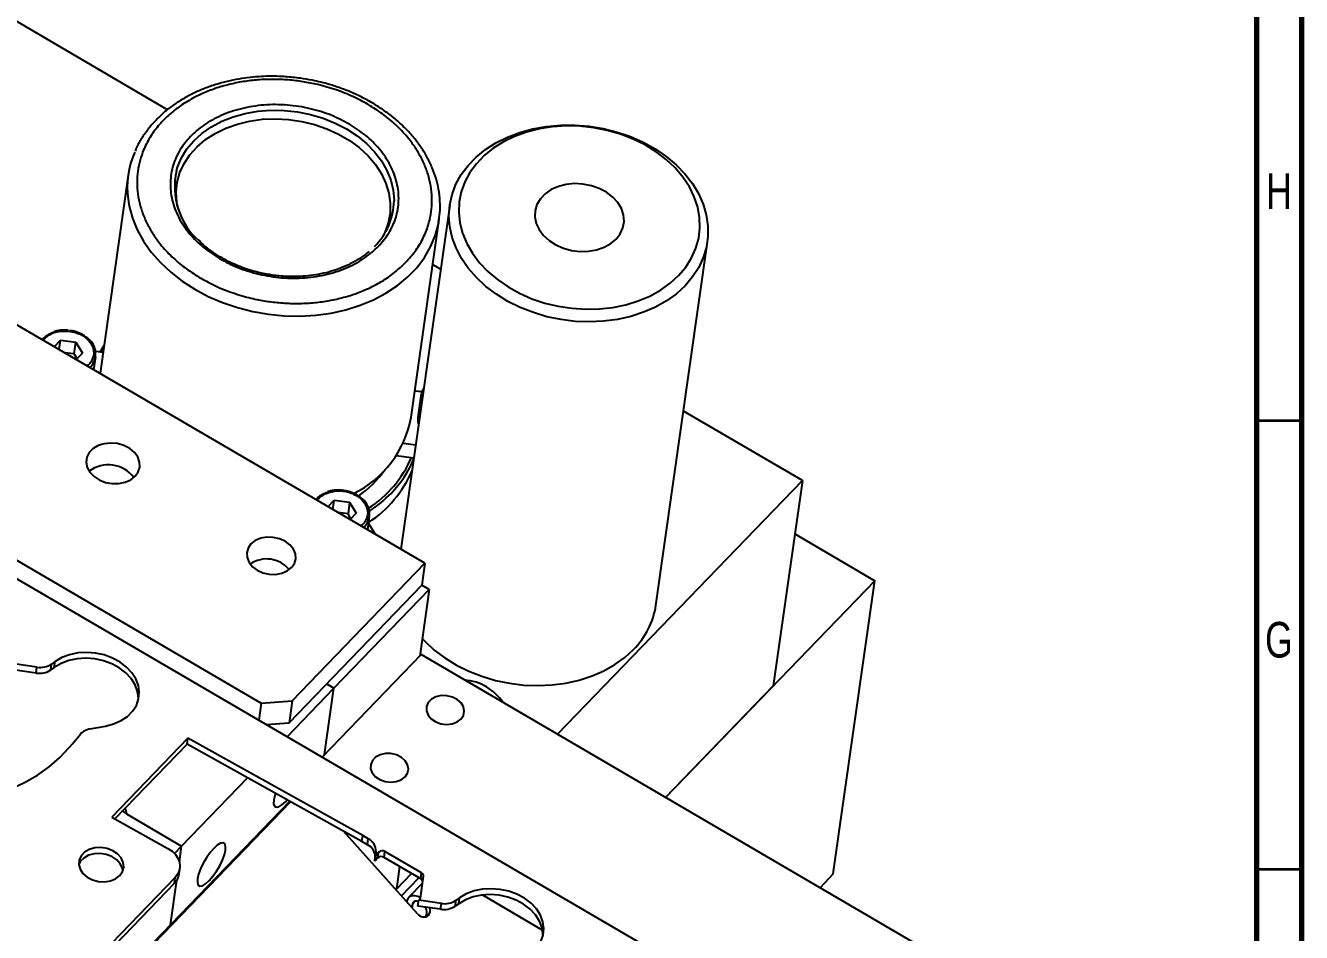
# Model space of a CAD drawing. Header units: millimetres. Extents: x 4 to 907, y 5 to 1495.
# Drawn here: x 752.8 to 895, y 293 to 394 of the extents above; entities that cross this region are included whole.
import ezdxf

# ---------------------------------------------------------------- set-up
doc = ezdxf.new("R2010")
doc.units = ezdxf.units.MM
doc.styles.add('SLDTEXTSTYLE0', font='TXT', dxfattribs={"width": 0.75})

msp = doc.modelspace()

# ---------------------------------------------------------------- linework, layer by layer
at = {"color": 7, "linetype": 'Continuous', "lineweight": 70}
for p, q in [((895, 1495), (895, 5)), ((890, 1490), (890, 10))]:
    msp.add_line(p, q, dxfattribs=at)
at = {"color": 7, "linetype": 'Continuous', "lineweight": 25}
for p, q in [((824.579, 289.874), (537.891, 457.376)), ((768.658, 384.638), (654.831, 451.143)), ((797.337, 334.093), (681.815, 401.589)), ((669.715, 382.417), (779.092, 318.511)), ((764.272, 377.341), (761.147, 355.279)), ((800.096, 374.003), (794.663, 335.655)), ((795.8, 350.37), (798.926, 372.431)), ((798.87, 372.079), (798.926, 372.431)), ((823.068, 329.408), (828.81, 369.935)), ((799.084, 366.86), (798.209, 367.372)), ((756.026, 358.23), (756.721, 358.95)), ((756.574, 357.91), (756.721, 358.95)), ((756.721, 358.95), (758.44, 358.739)), ((758.255, 357.432), (758.44, 358.739)), ((758.44, 358.739), (759.179, 357.514)), ((758.255, 357.432), (757.163, 357.566)), ((758.58, 356.893), (758.255, 357.432)), ((759.179, 357.514), (758.484, 356.794)), ((760.448, 355.646), (760.655, 357.105)), ((761.473, 357.581), (760.645, 357.682)), ((761.524, 357.944), (761.313, 357.601)), ((796.22, 353.328), (797.013, 353.231)), ((796.263, 353.323), (796.232, 353.415)), ((796.894, 352.793), (796.547, 350.342)), ((839.39, 343.311), (826.135, 351.056)), ((794.925, 347.47), (796.313, 347.3)), ((796.105, 345.829), (794.128, 346.071)), ((812.097, 315.038), (839.39, 343.311)), ((839.39, 343.311), (836.149, 320.433)), ((786.536, 340.404), (787.231, 341.124)), ((787.084, 340.084), (787.231, 341.124)), ((787.231, 341.124), (788.95, 340.913)), ((788.95, 340.913), (788.765, 339.606)), ((788.95, 340.913), (789.689, 339.688)), ((788.765, 339.606), (787.673, 339.74)), ((789.09, 339.067), (788.765, 339.606)), ((789.689, 339.688), (788.994, 338.968)), ((790.958, 337.82), (791.165, 339.279)), ((791.06, 338.541), (791.787, 337.336)), ((838.548, 337.366), (847.466, 332.156)), ((782.555, 318.78), (797.337, 334.093)), ((797.337, 334.093), (796.99, 331.642)), ((782.208, 316.329), (796.99, 331.642)), ((797.809, 331.163), (796.99, 331.642)), ((847.466, 332.156), (824.146, 307.999)), ((842.835, 299.472), (847.466, 332.156)), ((787.2, 320.173), (797.809, 331.163)), ((797.809, 331.163), (796.761, 323.764)), ((754.105, 322.521), (751.585, 322.88)), ((755.646, 322.211), (755.738, 322.864)), ((756.132, 323.144), (755.738, 322.864)), ((756.039, 322.49), (756.132, 323.144)), ((796.906, 323.914), (785.875, 312.487)), ((875.969, 277.72), (796.906, 323.914)), ((754.012, 321.867), (751.493, 322.226)), ((754.012, 321.867), (754.105, 322.521)), ((756.039, 322.49), (755.646, 322.211)), ((781.979, 314.764), (787.2, 320.173)), ((786.152, 312.773), (787.2, 320.173)), ((787.2, 320.173), (786.381, 320.652)), ((824.146, 307.999), (836.149, 320.433)), ((779.092, 318.511), (778.822, 316.608)), ((779.092, 318.511), (782.555, 318.78)), ((782.555, 318.78), (782.208, 316.329)), ((760.027, 315.63), (761.746, 315.952)), ((779.641, 316.13), (782.208, 316.329)), ((758.065, 313.993), (758.942, 315.042)), ((770.93, 314.601), (762.434, 305.81)), ((770.837, 313.947), (770.93, 314.601)), ((790.411, 303.749), (770.93, 314.601)), ((757.702, 313.56), (758.065, 313.993)), ((770.837, 313.947), (762.784, 305.615)), ((790.318, 303.095), (770.837, 313.947)), ((770.225, 302.588), (777.57, 310.197)), ((782.276, 307.575), (733.763, 257.319)), ((782.361, 307.528), (733.848, 257.272)), ((781.787, 307.524), (781.983, 307.739)), ((762.434, 305.81), (768.694, 302.323)), ((763.932, 306.802), (764.08, 306.179)), ((764.08, 306.179), (770.225, 302.588)), ((796.498, 295.031), (788.256, 304.244)), ((790.318, 303.095), (790.411, 303.749)), ((790.938, 302.733), (790.318, 303.095)), ((791.03, 303.387), (790.411, 303.749)), ((790.938, 302.733), (791.03, 303.387)), ((769.428, 301.763), (770.225, 302.588)), ((769.977, 300.834), (770.225, 302.588)), ((791.848, 301.566), (791.756, 300.913)), ((791.799, 301.313), (791.891, 301.967)), ((791.848, 301.566), (791.891, 301.967)), ((792.191, 301.922), (791.848, 301.566)), ((792.099, 301.268), (792.191, 301.922)), ((792.791, 301.322), (792.884, 301.975)), ((796.962, 299.593), (792.884, 301.975)), ((769.936, 299.455), (770.029, 300.109)), ((791.756, 300.913), (791.799, 301.313)), ((792.099, 301.268), (791.756, 300.913)), ((796.869, 298.939), (792.791, 301.322)), ((794.513, 300.316), (794.154, 297.777)), ((769.516, 299.093), (743.481, 272.122)), ((768.98, 293.802), (769.684, 298.772)), ((769.424, 298.44), (769.516, 299.093)), ((794.154, 297.777), (795.85, 299.534)), ((794.711, 297.028), (796.669, 299.056)), ((796.826, 296.792), (797.174, 299.229)), ((796.869, 298.939), (796.962, 299.593)), ((842.835, 299.472), (841.358, 297.942)), ((769.424, 298.44), (743.388, 271.469)), ((793.918, 297.915), (794.154, 297.777)), ((797.063, 298.453), (795.513, 296.847)), ((803.74, 297.13), (810.44, 293.216)), ((795.338, 296.469), (795.321, 296.347)), ((795.953, 296.11), (795.895, 295.705)), ((796.554, 295.898), (796.647, 296.552)), ((799.074, 295.539), (796.554, 295.898)), ((799.167, 296.193), (796.647, 296.552)), ((799.074, 295.539), (799.167, 296.193)), ((800.707, 295.883), (800.8, 296.536)), ((801.101, 296.162), (800.707, 295.883)), ((801.193, 296.816), (800.8, 296.536)), ((801.101, 296.162), (801.193, 296.816))]:
    msp.add_line(p, q, dxfattribs=at)
at = {"color": 7, "linetype": 'Continuous', "lineweight": 35}
for p, q in [((890, 350), (895, 350)), ((890, 300), (895, 300))]:
    msp.add_line(p, q, dxfattribs=at)
at = {"color": 8, "linetype": 'Continuous', "lineweight": 25}
for p, q in [((796.265, 296.434), (795.953, 296.11)), ((797.727, 294.876), (797.493, 294.72))]:
    msp.add_line(p, q, dxfattribs=at)
at = {"color": 8, "linetype": 'Continuous', "lineweight": 25, "flags": 128}
for points in [[(769.645, 377.816), (769.773, 378.244), (770.213, 379.287), (770.82, 380.271), (771.585, 381.182), (772.497, 382.008), (773.542, 382.735), (774.706, 383.355), (775.971, 383.857), (777.32, 384.234), (778.731, 384.48), (780.185, 384.593), (781.66, 384.57), (783.136, 384.412), (784.59, 384.122), (786.001, 383.702), (787.349, 383.16), (788.613, 382.503), (789.777, 381.741), (790.822, 380.885), (791.733, 379.948), (792.497, 378.943), (793.104, 377.885), (793.543, 376.788), (793.809, 375.671), (793.898, 374.547), (793.898, 374.483)], [(764.257, 374.659), (764.385, 373.89), (764.747, 372.559), (765.281, 371.252), (765.983, 369.982), (766.845, 368.763), (767.859, 367.606), (769.014, 366.524), (770.297, 365.528), (771.697, 364.628)], [(771.697, 364.628), (773.198, 363.833), (774.786, 363.152), (776.443, 362.591), (778.154, 362.156), (779.899, 361.852), (781.663, 361.681), (783.425, 361.646), (785.169, 361.747), (786.876, 361.983), (788.529, 362.351), (790.111, 362.847), (791.605, 363.468), (792.997, 364.205), (794.272, 365.052), (795.417, 366), (796.42, 367.039), (797.271, 368.159), (797.961, 369.347), (798.483, 370.593), (798.832, 371.882), (798.87, 372.079)]]:
    msp.add_lwpolyline(points, dxfattribs=at)
at = {"color": 7, "linetype": 'Continuous', "lineweight": 25, "flags": 128}
for points in [[(769.775, 373.796), (769.678, 374.345), (769.615, 375.461), (769.734, 376.564), (770.032, 377.637), (770.504, 378.662), (771.144, 379.626), (771.942, 380.513), (772.885, 381.309), (773.96, 382.003), (775.15, 382.584), (776.437, 383.044), (777.802, 383.375), (779.223, 383.572), (780.68, 383.633), (782.149, 383.556), (783.61, 383.343), (785.04, 382.997), (786.417, 382.522), (787.72, 381.927), (788.929, 381.221), (790.027, 380.413), (790.997, 379.517), (791.823, 378.545), (792.493, 377.513), (792.998, 376.436), (793.329, 375.331), (793.481, 374.214), (793.453, 373.102), (793.245, 372.013), (792.859, 370.961), (792.681, 370.602)], [(826.333, 365.028), (825.358, 364.135), (824.251, 363.338), (823.025, 362.645), (821.695, 362.065), (820.277, 361.605), (818.789, 361.271), (817.247, 361.068), (815.672, 360.996), (814.082, 361.058), (812.497, 361.252), (810.935, 361.576), (809.416, 362.026), (807.958, 362.597), (806.579, 363.282), (805.296, 364.072), (804.123, 364.958), (803.076, 365.93), (802.167, 366.974), (801.408, 368.079), (800.806, 369.232), (800.371, 370.417), (800.106, 371.622), (800.015, 372.83), (800.1, 374.028), (800.359, 375.202), (800.789, 376.336), (801.385, 377.417), (802.139, 378.431), (803.043, 379.368), (804.086, 380.214), (805.254, 380.961), (806.534, 381.598), (807.91, 382.119), (809.365, 382.516), (810.883, 382.785), (812.443, 382.923), (814.028, 382.928), (815.618, 382.8), (817.194, 382.541), (818.737, 382.153), (820.228, 381.641), (821.648, 381.013), (822.982, 380.274), (824.212, 379.434), (825.323, 378.504), (826.302, 377.495), (827.138, 376.418), (827.819, 375.288), (828.339, 374.117), (828.689, 372.92), (828.867, 371.712), (828.87, 370.507), (828.698, 369.319), (828.353, 368.164), (827.84, 367.055), (827.163, 366.005), (826.333, 365.028)], [(825.606, 366.161), (826.405, 367.105), (827.049, 368.121), (827.53, 369.196), (827.842, 370.315), (827.98, 371.464), (827.944, 372.629), (827.732, 373.794), (827.349, 374.943), (826.799, 376.062), (826.089, 377.136), (825.228, 378.152), (824.229, 379.095), (823.103, 379.954), (821.865, 380.717), (820.532, 381.375), (819.122, 381.919), (817.651, 382.341), (816.14, 382.637), (814.608, 382.802), (813.075, 382.835), (811.562, 382.735), (810.087, 382.502), (808.671, 382.141), (807.331, 381.656), (806.085, 381.053), (804.95, 380.34), (803.939, 379.526), (803.067, 378.623), (802.344, 377.641), (801.781, 376.594), (801.384, 375.495), (801.158, 374.359), (801.107, 373.2), (801.232, 372.033), (801.53, 370.875), (801.997, 369.738), (802.628, 368.64), (803.415, 367.594), (804.346, 366.613), (805.411, 365.71), (806.594, 364.898), (807.881, 364.186), (809.256, 363.584), (810.699, 363.1), (812.192, 362.74), (813.716, 362.509), (815.251, 362.41), (816.776, 362.444), (818.273, 362.611), (819.721, 362.908), (821.101, 363.332), (822.396, 363.877), (823.589, 364.536), (824.663, 365.301), (825.606, 366.161)], [(818.642, 370.229), (819.104, 370.827), (819.4, 371.49), (819.521, 372.194), (819.463, 372.913), (819.226, 373.622), (818.821, 374.294), (818.261, 374.907), (817.566, 375.436), (816.763, 375.864), (815.879, 376.175), (814.947, 376.358), (814.001, 376.405), (813.074, 376.316), (812.201, 376.093), (811.412, 375.745), (810.737, 375.284), (810.199, 374.727), (809.818, 374.094), (809.608, 373.407), (809.577, 372.693), (809.725, 371.975), (810.047, 371.281), (810.532, 370.636), (811.162, 370.063), (811.915, 369.582), (812.762, 369.21), (813.674, 368.963), (814.617, 368.847), (815.558, 368.868), (816.462, 369.025), (817.297, 369.312), (818.033, 369.718), (818.642, 370.229)], [(761.578, 358.324), (761.462, 358.157), (761.12, 357.624)], [(765.051, 343.789), (765.396, 344.272), (765.565, 344.814), (765.547, 345.382), (765.344, 345.941), (764.967, 346.454), (764.442, 346.89), (763.8, 347.222), (763.083, 347.428), (762.335, 347.496), (761.603, 347.421), (760.933, 347.208), (760.368, 346.87), (759.942, 346.43), (759.683, 345.913), (759.607, 345.354), (759.719, 344.786), (760.011, 344.246), (760.466, 343.767), (761.054, 343.38), (761.739, 343.109), (762.477, 342.971), (763.223, 342.975), (763.93, 343.12), (764.552, 343.397), (765.051, 343.789)], [(782.462, 333.617), (782.788, 334.079), (782.938, 334.599), (782.902, 335.142), (782.683, 335.671), (782.295, 336.15), (781.765, 336.545), (781.128, 336.831), (780.43, 336.988), (779.716, 337.004), (779.035, 336.879), (778.435, 336.622), (777.956, 336.25), (777.63, 335.788), (777.479, 335.268), (777.515, 334.724), (777.735, 334.196), (778.122, 333.717), (778.653, 333.322), (779.289, 333.036), (779.988, 332.879), (780.702, 332.863), (781.382, 332.987), (781.982, 333.245), (782.462, 333.617)], [(797.038, 325.718), (797.335, 325.402), (798.381, 324.431), (799.554, 323.545), (800.837, 322.755), (802.216, 322.07), (803.674, 321.499), (805.193, 321.048), (806.755, 320.724), (808.34, 320.53), (809.93, 320.468), (811.506, 320.54), (813.047, 320.744), (814.536, 321.078), (815.954, 321.537), (817.284, 322.117), (818.51, 322.81), (819.617, 323.608), (820.591, 324.501)], [(761.746, 315.952), (762.655, 316.194), (763.478, 316.56), (764.189, 317.038), (764.764, 317.613), (765.185, 318.265), (765.438, 318.975), (765.515, 319.718), (765.413, 320.469), (765.135, 321.206), (764.691, 321.903), (764.095, 322.538), (763.367, 323.09), (762.53, 323.541), (761.611, 323.877), (760.642, 324.085), (759.652, 324.161), (758.675, 324.1), (757.743, 323.905), (756.886, 323.583), (756.132, 323.144)], [(765.421, 318.903), (765.422, 319.064), (765.32, 319.816), (765.043, 320.552), (764.599, 321.25), (764.003, 321.884), (763.274, 322.437), (762.437, 322.888), (761.519, 323.223), (760.549, 323.432), (759.56, 323.507), (758.583, 323.446), (757.651, 323.252), (756.793, 322.929), (756.039, 322.49)], [(801.348, 316.735), (801.625, 317.147), (801.723, 317.613), (801.633, 318.092), (801.362, 318.54), (800.936, 318.918), (800.392, 319.193), (799.778, 319.339), (799.149, 319.345), (798.56, 319.209), (798.065, 318.944), (797.706, 318.572), (797.517, 318.128), (797.513, 317.651), (797.695, 317.182), (798.047, 316.764), (798.538, 316.434), (799.124, 316.221), (799.753, 316.144), (800.368, 316.21), (800.916, 316.413), (801.348, 316.735)], [(744.23, 307.34), (746.055, 307.549), (747.832, 307.889), (749.546, 308.357), (751.182, 308.95), (752.724, 309.662), (754.159, 310.487), (755.475, 311.417), (756.659, 312.445), (757.702, 313.56)], [(795.124, 310.287), (795.401, 310.699), (795.499, 311.166), (795.409, 311.644), (795.138, 312.092), (794.712, 312.47), (794.168, 312.745), (793.554, 312.892), (792.925, 312.897), (792.336, 312.761), (791.841, 312.496), (791.482, 312.125), (791.293, 311.68), (791.289, 311.203), (791.471, 310.734), (791.823, 310.316), (792.314, 309.986), (792.9, 309.773), (793.528, 309.696), (794.144, 309.762), (794.692, 309.965), (795.124, 310.287)], [(780.681, 308.464), (780.605, 308.23), (780.486, 307.71), (780.473, 307.3), (780.567, 307.027), (780.761, 306.911), (781.043, 306.959), (781.393, 307.168), (781.787, 307.524)], [(763.64, 306.5), (763.708, 306.44), (764.08, 306.179)], [(773.3, 298.732), (773.711, 299.21), (774.112, 299.779), (774.475, 300.398), (774.775, 301.027), (774.991, 301.621), (775.11, 302.142), (775.123, 302.552), (775.029, 302.824), (774.835, 302.941), (774.553, 302.892), (774.203, 302.683), (773.809, 302.327), (773.398, 301.849), (772.997, 301.28), (772.634, 300.661), (772.334, 300.032), (772.117, 299.438), (771.998, 298.918), (771.985, 298.507), (772.079, 298.235), (772.274, 298.119), (772.556, 298.167), (772.906, 298.376), (773.3, 298.732)], [(763.686, 299.831), (763.634, 300.11), (763.398, 300.611), (762.997, 301.056), (762.462, 301.412), (761.831, 301.652), (761.152, 301.759), (760.474, 301.725), (759.849, 301.551), (759.323, 301.252), (758.934, 300.849), (758.762, 300.529)], [(763.339, 299.298), (763.648, 299.742), (763.78, 300.243), (763.726, 300.763), (763.491, 301.265), (763.09, 301.71), (762.554, 302.066), (761.924, 302.306), (761.244, 302.413), (760.567, 302.378), (759.942, 302.205), (759.415, 301.906), (759.026, 301.503), (758.804, 301.026), (758.764, 300.51), (758.91, 299.995), (759.231, 299.517), (759.704, 299.113), (760.292, 298.812), (760.953, 298.637), (761.638, 298.6), (762.295, 298.705), (762.877, 298.944), (763.339, 299.298)], [(768.694, 302.323), (769.157, 302.011), (769.537, 301.641), (769.818, 301.227), (769.99, 300.785), (770.045, 300.333), (769.983, 299.889), (769.804, 299.47), (769.516, 299.093)], [(810.483, 292.575), (810.484, 292.736), (810.382, 293.488), (810.104, 294.224), (809.66, 294.922), (809.065, 295.556), (808.336, 296.108), (807.499, 296.56), (806.581, 296.895), (805.611, 297.104), (804.621, 297.179), (803.645, 297.118), (802.712, 296.924), (801.855, 296.601), (801.101, 296.162)], [(806.808, 289.624), (807.716, 289.866), (808.54, 290.232), (809.251, 290.71), (809.826, 291.285), (810.247, 291.937), (810.5, 292.647), (810.577, 293.389), (810.475, 294.141), (810.197, 294.878), (809.753, 295.575), (809.157, 296.21), (808.429, 296.762), (807.592, 297.213), (806.673, 297.549), (805.704, 297.757), (804.714, 297.833), (803.737, 297.772), (802.805, 297.577), (801.948, 297.255), (801.193, 296.816)], [(796.832, 296.832), (796.557, 296.953), (796.195, 297.041), (795.873, 297.033), (795.611, 296.929), (795.429, 296.737), (795.338, 296.469)], [(796.625, 296.395), (796.443, 296.437), (796.258, 296.432), (796.109, 296.373), (796.005, 296.263), (795.953, 296.11)]]:
    msp.add_lwpolyline(points, dxfattribs=at)
at = {"color": 7, "linetype": 'Continuous', "lineweight": 25}
for centre, radius, start, end in [((774.156, 375.94), 9.981, 156.5469, 187.377), ((777.549, 376.069), 8.095, 167.5364, 228.02792), ((786.498, 374.648), 7.402, 314.97598, 358.72314), ((756.808, 357.095), 2.865, 108.33378, 137.91445), ((758.515, 357.442), 2.136, 314.07215, 64.9251), ((798.765, 352.528), 1.888, 145.74837, 198.12423), ((784.195, 352.454), 11.791, 296.14809, 349.81991), ((798.434, 350.081), 1.904, 172.13647, 198.0986), ((784.182, 350.906), 12.693, 302.77074, 336.58972), ((785.047, 350.244), 11.927, 315.5258, 337.83966), ((762.074, 341.555), 3.519, 36.50451, 127.3681), ((783.062, 351.441), 12.015, 304.89522, 324.88398), ((784.023, 349.459), 12.902, 303.14201, 337.09588), ((787.318, 339.269), 2.865, 108.33378, 137.91445), ((789.025, 339.616), 2.136, 314.07215, 64.9251), ((782.891, 352.278), 14.89, 303.68738, 315.75368), ((779.692, 331.289), 3.288, 39.90756, 123.96504), ((814.361, 330.724), 8.806, 315.03268, 351.40529), ((754.482, 324.783), 2.293, 260.52317, 303.21398), ((754.39, 324.129), 2.293, 260.52317, 303.21398), ((801.344, 315.443), 5.647, 33.68972, 85.71787), ((760.312, 313.809), 1.843, 98.91523, 138.02708), ((790.368, 302.015), 1.524, 358.21484, 64.25366), ((790.276, 301.361), 1.524, 358.21484, 64.25366), ((792.482, 300.821), 0.589, 58.27943, 130.56903), ((792.574, 301.474), 0.589, 58.27943, 130.56903), ((768.138, 299.725), 1.818, 314.99188, 351.44608), ((796.702, 298.596), 0.382, 0.12431, 63.97186), ((796.798, 299.253), 0.377, 356.3031, 64.21482), ((796.495, 296.851), 0.336, 296.88392, 349.79703), ((796.577, 295.223), 0.989, 327.71822, 34.19699), ((797.055, 295.448), 0.882, 319.54628, 17.05265), ((799.452, 297.801), 2.293, 260.52317, 303.21398), ((799.544, 298.455), 2.293, 260.52317, 303.21398), ((797.184, 295.522), 0.843, 215.54728, 310.05491)]:
    msp.add_arc(centre, radius, start, end, dxfattribs=at)
for points, knots in [([(783.478, 388.146), (782.914, 388.215), (782.122, 388.311), (780.947, 388.368), (779.944, 388.38), (778.756, 388.332), (777.523, 388.213), (776.254, 388.014), (774.977, 387.73), (773.711, 387.359), (772.473, 386.899), (771.278, 386.35), (770.139, 385.714), (769.068, 384.994), (768.076, 384.192), (767.174, 383.311), (766.369, 382.356), (765.684, 381.327), (765.24, 380.543), (765.068, 380.092), (765.041, 380.021)], [0, 0, 0, 0, 0.0717214, 0.1008533, 0.1491434, 0.199207, 0.2528232, 0.3086747, 0.3662373, 0.425101, 0.4849845, 0.5456925, 0.6070927, 0.6691002, 0.7316685, 0.7947852, 0.8584707, 0.9227793, 0.9878024, 1, 1, 1, 1]), ([(798.858, 372.065), (798.915, 372.425), (799.039, 373.211), (799.037, 374.454), (798.891, 375.736), (798.593, 376.982), (798.167, 378.172), (797.608, 379.334), (796.922, 380.458), (796.114, 381.535), (795.192, 382.555), (794.167, 383.511), (793.047, 384.394), (791.848, 385.197), (790.584, 385.912), (789.282, 386.532), (787.979, 387.048), (786.803, 387.43), (785.741, 387.715), (784.676, 387.957), (783.911, 388.078), (783.478, 388.146)], [0, 0, 0, 0, 0.0502667, 0.1096942, 0.1704872, 0.2262394, 0.2820928, 0.3380294, 0.3940165, 0.4500088, 0.505952, 0.5617821, 0.6174173, 0.6727371, 0.7275327, 0.7813738, 0.8331834, 0.8817732, 0.9163068, 0.9526237, 1, 1, 1, 1]), ([(791.028, 385.211), (790.465, 385.518), (789.322, 386.142), (787.424, 386.887), (785.555, 387.43), (783.766, 387.781), (782.098, 387.979), (780.412, 388.049), (778.729, 387.985), (777.077, 387.79), (775.486, 387.466), (773.97, 387.021), (772.411, 386.41), (770.86, 385.604), (769.391, 384.59), (768.14, 383.457), (767.091, 382.206), (766.248, 380.827), (765.686, 379.443), (765.366, 378.108), (765.239, 376.851), (765.283, 375.572), (765.502, 374.283), (765.893, 373.008), (766.449, 371.769), (767.158, 370.577), (768.091, 369.338), (769.282, 368.093), (770.73, 366.883), (771.819, 366.203), (772.355, 365.868)], [0, 0, 0, 0, 0.0388137, 0.0788312, 0.1199757, 0.152137, 0.1843034, 0.2171491, 0.25, 0.2828457, 0.3156965, 0.3478579, 0.3800243, 0.4211643, 0.4611828, 0.5, 0.5388126, 0.5788312, 0.6199757, 0.652137, 0.6843034, 0.7171491, 0.75, 0.7828457, 0.8156965, 0.8478579, 0.8800243, 0.9211643, 0.961184, 1, 1, 1, 1]), ([(788.921, 383.028), (788.259, 383.377), (786.896, 384.096), (784.951, 384.692), (783.298, 385.019), (781.57, 385.223), (779.385, 385.228), (776.869, 384.825), (774.602, 384.051), (772.694, 382.983), (771.165, 381.69), (769.995, 380.188), (769.346, 378.763), (769.05, 377.528), (768.919, 376.228), (769.089, 374.562), (769.823, 372.61), (771.032, 370.823), (772.58, 369.266), (773.847, 368.448), (774.462, 368.05)], [0, 0, 0, 0, 0.0582484, 0.11998585, 0.15218248, 0.18437253, 0.25004128, 0.31571003, 0.38001415, 0.4417516, 0.5, 0.5582484, 0.61998585, 0.65218248, 0.68437253, 0.75004128, 0.81571003, 0.88001415, 0.9417516, 1, 1, 1, 1]), ([(795.21, 367.641), (795.57, 368.045), (796.302, 368.867), (797.133, 370.253), (797.698, 371.635), (798.018, 372.971), (798.144, 374.227), (798.101, 375.507), (797.881, 376.795), (797.49, 378.071), (796.934, 379.31), (796.225, 380.502), (795.293, 381.74), (794.102, 382.986), (792.653, 384.196), (791.564, 384.876), (791.028, 385.211)], [0, 0, 0, 0, 0.0776275, 0.1576623, 0.2399513, 0.304274, 0.3686069, 0.4342982, 0.5, 0.5656913, 0.6313931, 0.6957158, 0.7600486, 0.8423287, 0.922368, 1, 1, 1, 1]), ([(792.16, 369.423), (792.567, 369.9), (793.405, 370.881), (794.035, 372.317), (794.334, 373.55), (794.464, 374.851), (794.295, 376.517), (793.561, 378.469), (792.352, 380.256), (790.803, 381.813), (789.536, 382.631), (788.921, 383.028)], [0, 0, 0, 0, 0.1164968, 0.2399717, 0.304365, 0.3687451, 0.5000826, 0.6314201, 0.7600283, 0.8835032, 1, 1, 1, 1]), ([(780.369, 366.206), (779.901, 366.284), (779.243, 366.393), (778.293, 366.633), (777.495, 366.871), (776.572, 367.211), (775.64, 367.623), (774.714, 368.114), (773.815, 368.678), (772.974, 369.315), (772.402, 369.799), (772.141, 370.081), (772.111, 370.113)], [0, 0, 0, 0, 0.1463465, 0.2056508, 0.3038888, 0.4055938, 0.5143699, 0.6275258, 0.7440115, 0.8630369, 0.9841119, 1, 1, 1, 1]), ([(774.462, 368.05), (775.124, 367.702), (776.487, 366.983), (778.433, 366.387), (780.085, 366.06), (781.813, 365.855), (783.998, 365.851), (786.515, 366.253), (788.777, 367.031), (790.706, 368.086), (791.685, 368.986), (792.16, 369.423)], [0, 0, 0, 0, 0.1164968, 0.2399717, 0.304365, 0.3687451, 0.5000826, 0.6314201, 0.7600283, 0.8835032, 1, 1, 1, 1]), ([(791.125, 368.853), (790.845, 368.628), (790.286, 368.181), (789.326, 367.606), (788.294, 367.111), (787.198, 366.708), (786.059, 366.399), (784.91, 366.188), (783.814, 366.073), (782.847, 366.036), (781.954, 366.052), (781.15, 366.106), (780.608, 366.175), (780.369, 366.206)], [0, 0, 0, 0, 0.10633421, 0.21207436, 0.31717438, 0.42144824, 0.52443576, 0.62501435, 0.71996894, 0.80146992, 0.8658389, 0.94073233, 1, 1, 1, 1]), ([(772.355, 365.868), (772.918, 365.561), (774.062, 364.937), (775.959, 364.191), (777.828, 363.649), (779.617, 363.298), (781.286, 363.1), (782.971, 363.03), (784.654, 363.094), (786.306, 363.289), (787.898, 363.613), (789.414, 364.058), (790.973, 364.669), (792.521, 365.476), (794.001, 366.484), (794.811, 367.259), (795.21, 367.641)], [0, 0, 0, 0, 0.0776275, 0.1576623, 0.2399513, 0.304274, 0.3686069, 0.4342982, 0.5, 0.5656913, 0.6313931, 0.6957158, 0.7600486, 0.8423287, 0.922368, 1, 1, 1, 1]), ([(757.59, 360.05), (757.415, 360.066), (757.142, 360.091), (756.714, 360.057), (756.334, 360), (756.071, 359.914), (755.954, 359.875)], [0, 0, 0, 0, 0.30855974, 0.48217412, 0.76800824, 1, 1, 1, 1]), ([(757.701, 359.965), (758.072, 359.889), (758.644, 359.773), (759.307, 359.408), (759.752, 359.061), (760.098, 358.655), (760.413, 358.088), (760.428, 357.646), (760.437, 357.36)], [0, 0, 0, 0, 0.2394568, 0.3683607, 0.5, 0.6316393, 0.7605432, 1, 1, 1, 1]), ([(758.369, 359.913), (758.359, 359.917), (758.173, 359.98), (757.975, 360.011), (757.788, 360.039)], [0, 0, 0, 0, 0.052061, 1, 1, 1, 1]), ([(759.39, 359.444), (759.297, 359.505), (759.097, 359.636), (758.751, 359.792), (758.496, 359.873), (758.369, 359.913)], [0, 0, 0, 0, 0.3031058, 0.6525186, 1, 1, 1, 1]), ([(788.298, 342.213), (788.057, 342.236), (787.718, 342.268), (787.224, 342.232), (786.845, 342.174), (786.582, 342.088), (786.464, 342.049)], [0, 0, 0, 0, 0.3807856, 0.5362647, 0.7922414, 1, 1, 1, 1]), ([(786.69, 342.021), (787.047, 342.094), (787.595, 342.206), (788.383, 342.129), (788.981, 341.984), (789.534, 341.747), (790.169, 341.354), (790.472, 340.959), (790.669, 340.703)], [0, 0, 0, 0, 0.2394568, 0.3683607, 0.5, 0.6316393, 0.7605432, 1, 1, 1, 1]), ([(789.901, 341.618), (789.808, 341.679), (789.608, 341.81), (789.251, 341.967), (788.813, 342.121), (788.484, 342.18), (788.298, 342.213)], [0, 0, 0, 0, 0.2003743, 0.4313607, 0.6787154, 1, 1, 1, 1])]:
    msp.add_open_spline(points, degree=3, knots=knots, dxfattribs=at)
at = {"color": 8, "linetype": 'Continuous', "lineweight": 25}
for points, knots in [([(754.821, 358.934), (754.908, 359.045), (755.097, 359.284), (755.513, 359.579), (756.018, 359.811), (756.742, 360.005), (757.323, 359.981), (757.701, 359.965)], [0, 0, 0, 0, 0.1513683, 0.3282308, 0.5050933, 0.6782805, 1, 1, 1, 1]), ([(760.437, 357.36), (760.364, 357.085), (760.252, 356.662), (759.918, 356.257), (759.73, 356.126), (759.683, 356.093)], [0, 0, 0, 0, 0.5831364, 0.8970489, 1, 1, 1, 1]), ([(785.337, 341.105), (785.364, 341.149), (785.474, 341.326), (785.881, 341.688), (786.371, 341.89), (786.69, 342.021)], [0, 0, 0, 0, 0.1029511, 0.4168636, 1, 1, 1, 1]), ([(790.669, 340.703), (790.794, 340.425), (790.986, 339.998), (790.948, 339.403), (790.803, 338.961), (790.555, 338.568), (790.312, 338.36), (790.2, 338.264)], [0, 0, 0, 0, 0.3217195, 0.4949067, 0.6717692, 0.8486317, 1, 1, 1, 1])]:
    msp.add_open_spline(points, degree=3, knots=knots, dxfattribs=at)

# ---------------------------------------------------------------- texts
at = {"color": 7, "linetype": 'Continuous', "lineweight": 0, "char_height": 3.969, "attachment_point": 2, "style": 'SLDTEXTSTYLE0'}
for s, insert in [('H', (892.49, 377.56)), ('G', (892.487, 327.56))]:
    msp.add_mtext(s, dxfattribs=dict(at, insert=insert))

doc.saveas('drawing.dxf')
